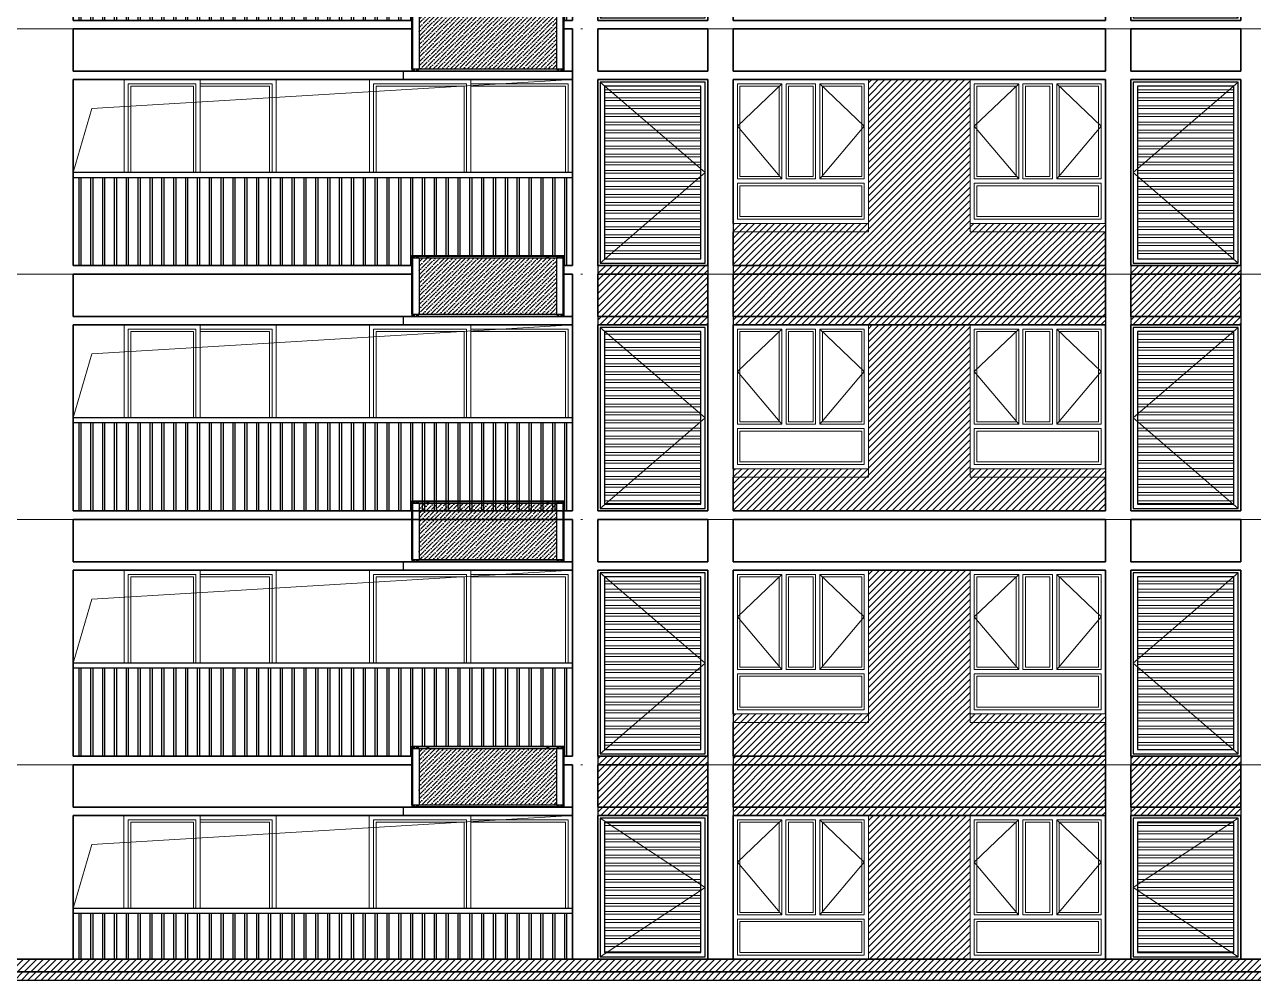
# Model space of a CAD drawing. Extents: x 27938 to 725830, y -209821 to 1628073.
# Drawn here: x 302642 to 317167, y 126699 to 137999 of the extents above; entities that cross this region are included whole.
import ezdxf
from ezdxf.xclip import XClip

# ---------------------------------------------------------------- set-up
doc = ezdxf.new("R2010")
doc.units = 0
doc.header["$LTSCALE"] = 1000
doc.header["$MEASUREMENT"] = 0
doc.header["$XCLIPFRAME"] = 0
doc.linetypes.add('DOTE', pattern=[2.42, 2, -0.2, 0.02, -0.2])
for name, color, linetype in [('3-剖面填充（细）', 250, 'Continuous'), ('Stair-栏杆', 142, 'Continuous'), ('修改标示', 212, 'Continuous')]:
    doc.layers.add(name, color=color, linetype=linetype)
for name, color, linetype, lineweight in [('DOTE', 19, 'DOTE', 9), ('WALL', 9, 'Continuous', 40), ('WINDOW', 144, 'Continuous', 15), ('立面-中轮廓线', 213, 'Continuous', 35), ('立面-普通轮廓', 7, 'Continuous', 18), ('立面-洞口示意', 152, 'Continuous', 13), ('立面-窗', 129, 'Continuous', 30), ('立面-窗开启线', 250, 'Continuous', 13)]:
    doc.layers.add(name, color=color, linetype=linetype, lineweight=lineweight)
pattern_1 = [(45, (0, 0), (-39.28862, 39.28862), [])]
pattern_2 = [(180, (-1300, -2250.04), (-7e-15, -95.25), []), (180, (-1331.75, -2218.29), (-7e-15, -95.25), [])]
pattern_3 = [(180, (-7e-10, -2250.04), (-7e-15, -95.25), []), (180, (-31.75, -2218.29), (-7e-15, -95.25), [])]

# ---------------------------------------------------------------- blocks, each defined once
blk = doc.blocks.new('A$C3E9A43BF')
at = {"layer": '3-剖面填充（细）'}
h = blk.add_hatch(dxfattribs=at)
h.set_pattern_fill('ANSI31', color=256, scale=35)
h.set_pattern_definition([(45, (-421266.58, -38026), (-39.2886205, 39.2886205), [])])
h.paths.add_polyline_path([(24850, 6400), (24850, 6550), (49850, 6550), (49850, 6400)])
h = blk.add_hatch(dxfattribs=at)
h.set_pattern_fill('ANSI31', color=256, scale=35)
h.set_pattern_definition([(45, (-421116.58, -38176), (-39.2886205, 39.2886205), [])])
h.paths.add_polyline_path([(24850, 6300), (24850, 6400), (49700, 6400), (49700, 6300)])
blk.add_line((49700, 6300), (24850, 6300), dxfattribs=at)
at = {"layer": '立面-中轮廓线', "color": 2}
blk.add_line((49850, 6400), (27250, 6400), dxfattribs=at)
blk.add_lwpolyline([(27400, 6300), (27400, 6400), (27250, 6400), (27250, 6550), (49850, 6550), (49850, 6400), (49700, 6400), (49700, 6300)], dxfattribs=at)
blk = doc.blocks.new('HFHFHFDVD')
at = {"layer": '3-剖面填充（细）'}
h = blk.add_hatch(dxfattribs=at)
h.set_pattern_fill('ANSI31', color=256, scale=35)
h.set_pattern_definition(pattern_1)
h.paths.add_polyline_path([(200256, 43376), (200256, 41676), (199056, 41676), (199056, 43376)])
h = blk.add_hatch(dxfattribs=at)
h.set_pattern_fill('ANSI31', color=256, scale=35)
h.set_pattern_definition(pattern_1)
edge = h.paths.add_edge_path()
edge.add_line((197456, 41176), (197456, 41676))
edge.add_line((197456, 41676), (201856, 41676))
edge.add_line((201856, 41676), (201856, 41176))
edge.add_line((201856, 41176), (197456, 41176))
for p, q in [((197456, 41676), (197456, 41576)), ((201856, 41676), (201856, 41576))]:
    blk.add_line(p, q, dxfattribs=at)
blk = doc.blocks.new('A$C74FB5F66')
at = {"layer": '立面-窗开启线', "ltscale": 0.5, "true_color": 0x88471b}
h = blk.add_hatch(dxfattribs=at)
h.set_pattern_fill('ANSI32', color=36, scale=20, angle=135)
h.set_pattern_definition(pattern_2)
edge = h.paths.add_edge_path()
edge.add_line((-80, -41), (-80, -1620))
edge.add_line((-80, -1620), (-1220, -1620))
edge.add_line((-1220, -1614), (-1220, -80))
edge.add_line((-1220, -80), (-80, -80))
at = {"layer": '立面-普通轮廓'}
blk.add_lwpolyline([(-1300, -1700), (0, -1700), (0, 0), (-1300, 0)], close=True, dxfattribs=at)
at = {"layer": '立面-窗'}
for points in [[(-1270, -1670), (-30, -1670), (-30, -30), (-1270, -30)], [(-1220, -1620), (-80, -1620), (-80, -80), (-1220, -80)]]:
    blk.add_lwpolyline(points, close=True, dxfattribs=at)
at = {"layer": '立面-窗开启线', "ltscale": 0.5}
blk.add_lwpolyline([(-1270, -30), (-30, -850), (-1270, -1670)], dxfattribs=at)
blk = doc.blocks.new('A$C2FD21DA3')
at = {"layer": '立面-窗开启线', "ltscale": 0.5, "true_color": 0x88471b}
h = blk.add_hatch(dxfattribs=at)
h.set_pattern_fill('ANSI32', color=36, scale=20, angle=135)
h.set_pattern_definition(pattern_3)
edge = h.paths.add_edge_path()
edge.add_line((1220, -41), (1220, -1620))
edge.add_line((1220, -1620), (80, -1620))
edge.add_line((80, -1614), (80, -80))
edge.add_line((80, -80), (1220, -80))
at = {"layer": '立面-普通轮廓'}
blk.add_lwpolyline([(0, -1700), (1300, -1700), (1300, 0), (0, 0)], close=True, dxfattribs=at)
at = {"layer": '立面-窗'}
for points in [[(30, -1670), (1270, -1670), (1270, -30), (30, -30)], [(80, -1620), (1220, -1620), (1220, -80), (80, -80)]]:
    blk.add_lwpolyline(points, close=True, dxfattribs=at)
at = {"layer": '立面-窗开启线', "ltscale": 0.5}
blk.add_lwpolyline([(1270, -30), (30, -850), (1270, -1670)], dxfattribs=at)
blk = doc.blocks.new('A$C190D6931')
at = {"layer": 'WINDOW'}
for points in [[(-1550, 1650), (-1025, 1650), (-1025, 525), (-1550, 525)], [(-625, 1650), (-975, 1650), (-975, 525), (-625, 525)], [(-50, 1650), (-575, 1650), (-575, 525), (-50, 525)], [(-1550, 475), (-50, 475), (-50, 50), (-1550, 50)]]:
    blk.add_lwpolyline(points, close=True, dxfattribs=at)
at = {"layer": 'WINDOW', "color": 250}
for points in [[(-1520, 1620), (-1055, 1620), (-1055, 555), (-1520, 555)], [(-655, 1620), (-945, 1620), (-945, 555), (-655, 555)], [(-80, 1620), (-545, 1620), (-545, 555), (-80, 555)], [(-1520, 445), (-80, 445), (-80, 80), (-1520, 80)]]:
    blk.add_lwpolyline(points, close=True, dxfattribs=at)
at = {"layer": '立面-普通轮廓'}
blk.add_lwpolyline([(-1600, 1700), (0, 1700), (0, 0), (-1600, 0)], close=True, dxfattribs=at)
at = {"layer": '立面-窗开启线', "color": 251, "ltscale": 0.5, "true_color": 0x636466}
for points in [[(-1025, 1650), (-1550, 1150), (-1025, 525)], [(-575, 1650), (-50, 1150), (-575, 525)]]:
    blk.add_lwpolyline(points, dxfattribs=at)
blk = doc.blocks.new('A$C04AD5CC0')
at = {"layer": '立面-窗开启线', "ltscale": 0.5, "true_color": 0x88471b}
h = blk.add_hatch(dxfattribs=at)
h.set_pattern_fill('ANSI32', color=36, scale=20, angle=135)
h.set_pattern_definition(pattern_2)
edge = h.paths.add_edge_path()
edge.add_line((-80, -41), (-80, -2120))
edge.add_line((-80, -2120), (-1220, -2120))
edge.add_line((-1220, -2114), (-1220, -80))
edge.add_line((-1220, -80), (-80, -80))
at = {"layer": '立面-普通轮廓'}
blk.add_lwpolyline([(-1300, -2200), (0, -2200), (0, 0), (-1300, 0)], close=True, dxfattribs=at)
at = {"layer": '立面-窗'}
for points in [[(-1270, -2170), (-30, -2170), (-30, -30), (-1270, -30)], [(-1220, -2120), (-80, -2120), (-80, -80), (-1220, -80)]]:
    blk.add_lwpolyline(points, close=True, dxfattribs=at)
at = {"layer": '立面-窗开启线', "ltscale": 0.5}
blk.add_lwpolyline([(-30, -30), (-1270, -1100), (-30, -2170)], dxfattribs=at)
blk = doc.blocks.new('A$C2CF43C8D')
at = {"layer": 'WINDOW'}
blk.add_line((900, 2300), (900, 0), dxfattribs=at)
for points in [[(50, 2250), (850, 2250), (850, 50), (50, 50)], [(1750, 2250), (900, 2250), (900, 50), (1750, 50)]]:
    blk.add_lwpolyline(points, close=True, dxfattribs=at)
at = {"layer": 'WINDOW', "color": 250}
blk.add_lwpolyline([(80, 2220), (820, 2220), (820, 80), (80, 80)], close=True, dxfattribs=at)
blk.add_lwpolyline([(900, 80), (1720, 80), (1720, 2220), (900, 2220)], dxfattribs=at)
at = {"layer": '立面-普通轮廓'}
blk.add_lwpolyline([(0, 2300), (1800, 2300), (1800, 0), (0, 0)], close=True, dxfattribs=at)
blk = doc.blocks.new('A$C2B255B80')
at = {"layer": 'WINDOW'}
blk.add_line((1200, 2300), (1200, 0), dxfattribs=at)
for points in [[(50, 2250), (1150, 2250), (1150, 50), (50, 50)], [(2350, 2250), (1200, 2250), (1200, 50), (2350, 50)]]:
    blk.add_lwpolyline(points, close=True, dxfattribs=at)
at = {"layer": 'WINDOW', "color": 250}
blk.add_lwpolyline([(80, 2220), (1120, 2220), (1120, 80), (80, 80)], close=True, dxfattribs=at)
blk.add_lwpolyline([(1200, 80), (2320, 80), (2320, 2220), (1200, 2220)], dxfattribs=at)
at = {"layer": '立面-普通轮廓'}
blk.add_lwpolyline([(0, 2300), (2400, 2300), (2400, 0), (0, 0)], close=True, dxfattribs=at)
blk = doc.blocks.new('A$C12A941BB')
at = {"layer": '立面-窗开启线', "ltscale": 0.5, "true_color": 0x88471b}
h = blk.add_hatch(dxfattribs=at)
h.set_pattern_fill('ANSI32', color=36, scale=20, angle=135)
h.set_pattern_definition(pattern_3)
edge = h.paths.add_edge_path()
edge.add_line((1220, -41), (1220, -2120))
edge.add_line((1220, -2120), (80, -2120))
edge.add_line((80, -2114), (80, -80))
edge.add_line((80, -80), (1220, -80))
at = {"layer": '立面-普通轮廓'}
blk.add_lwpolyline([(0, -2200), (1300, -2200), (1300, 0), (0, 0)], close=True, dxfattribs=at)
at = {"layer": '立面-窗'}
for points in [[(30, -2170), (1270, -2170), (1270, -30), (30, -30)], [(80, -2120), (1220, -2120), (1220, -80), (80, -80)]]:
    blk.add_lwpolyline(points, close=True, dxfattribs=at)
at = {"layer": '立面-窗开启线', "ltscale": 0.5}
blk.add_lwpolyline([(30, -30), (1270, -1100), (30, -2170)], dxfattribs=at)
blk = doc.blocks.new('HGHFSFFESDDRG')
at = {"layer": 'Stair-栏杆'}
for p, q in [((195556, 42276), (189656, 42276)), ((195556, 42216), (189656, 42216))]:
    blk.add_line(p, q, dxfattribs=at)
for points in [[(189721, 42216), (189721, 41176)], [(189751, 41176), (189751, 42216)], [(189861, 42216), (189861, 41176)], [(189891, 41176), (189891, 42216)], [(190001, 42216), (190001, 41176)], [(190031, 41176), (190031, 42216)], [(190141, 42216), (190141, 41176)], [(190171, 41176), (190171, 42216)], [(190281, 42216), (190281, 41176)], [(190311, 41176), (190311, 42216)], [(190421, 42216), (190421, 41176)], [(190451, 41176), (190451, 42216)], [(190561, 42216), (190561, 41176)], [(190591, 41176), (190591, 42216)], [(190701, 42216), (190701, 41176)], [(190731, 41176), (190731, 42216)], [(190841, 42216), (190841, 41176)], [(190871, 41176), (190871, 42216)], [(190981, 42216), (190981, 41176)], [(191011, 41176), (191011, 42216)], [(191121, 42216), (191121, 41176)], [(191151, 41176), (191151, 42216)], [(191261, 42216), (191261, 41176)], [(191291, 41176), (191291, 42216)], [(191401, 42216), (191401, 41176)], [(191431, 41176), (191431, 42216)], [(191541, 42216), (191541, 41176)], [(191571, 41176), (191571, 42216)], [(191681, 42216), (191681, 41176)], [(191711, 41176), (191711, 42216)], [(191821, 42216), (191821, 41176)], [(191851, 41176), (191851, 42216)], [(191961, 42216), (191961, 41176)], [(191991, 41176), (191991, 42216)], [(192101, 42216), (192101, 41176)], [(192131, 41176), (192131, 42216)], [(192241, 42216), (192241, 41176)], [(192271, 41176), (192271, 42216)], [(192381, 42216), (192381, 41176)], [(192411, 41176), (192411, 42216)], [(192521, 42216), (192521, 41176)], [(192551, 41176), (192551, 42216)], [(192661, 42216), (192661, 41176)], [(192691, 41176), (192691, 42216)], [(192801, 42216), (192801, 41176)], [(192831, 41176), (192831, 42216)], [(192941, 42216), (192941, 41176)], [(192971, 41176), (192971, 42216)], [(193081, 42216), (193081, 41176)], [(193111, 41176), (193111, 42216)], [(193221, 42216), (193221, 41176)], [(193251, 41176), (193251, 42216)], [(193361, 42216), (193361, 41176)], [(193391, 41176), (193391, 42216)], [(193501, 42216), (193501, 41176)], [(193531, 41176), (193531, 42216)], [(193641, 42216), (193641, 41176)], [(193671, 41176), (193671, 42216)], [(193781, 42216), (193781, 41176)], [(193811, 41176), (193811, 42216)], [(193921, 42216), (193921, 41176)], [(193951, 41176), (193951, 42216)], [(194061, 42216), (194061, 41176)], [(194091, 41176), (194091, 42216)], [(194201, 42216), (194201, 41176)], [(194231, 41176), (194231, 42216)], [(194341, 42216), (194341, 41176)], [(194371, 41176), (194371, 42216)], [(194481, 42216), (194481, 41176)], [(194511, 41176), (194511, 42216)], [(194621, 42216), (194621, 41176)], [(194651, 41176), (194651, 42216)], [(194761, 42216), (194761, 41176)], [(194791, 41176), (194791, 42216)], [(194901, 42216), (194901, 41176)], [(194931, 41176), (194931, 42216)], [(195041, 42216), (195041, 41176)], [(195071, 41176), (195071, 42216)], [(195181, 42216), (195181, 41176)], [(195211, 41176), (195211, 42216)], [(195321, 42216), (195321, 41176)], [(195351, 41176), (195351, 42216)], [(195461, 42216), (195461, 41176)], [(195491, 41176), (195491, 42216)]]:
    blk.add_lwpolyline(points, dxfattribs=at)
at = {"layer": '立面-中轮廓线'}
for p, q in [((189656, 43976), (189656, 43476)), ((195556, 43976), (195556, 41176)), ((195856, 43976), (195856, 43476)), ((197156, 43976), (197156, 43476)), ((197456, 43976), (197456, 43476)), ((201856, 43976), (201856, 43476)), ((202156, 43976), (202156, 43476)), ((203456, 43976), (203456, 43476)), ((189656, 43376), (189656, 41176)), ((195856, 43376), (195856, 41176)), ((197156, 43376), (197156, 41176)), ((197456, 43376), (197456, 41676)), ((201856, 43376), (201856, 41676)), ((202156, 43376), (202156, 41176)), ((203456, 43376), (203456, 41176)), ((197456, 41576), (197456, 41176)), ((201856, 41576), (201856, 41176))]:
    blk.add_line(p, q, dxfattribs=at)
for points in [[(189656, 43476), (195556, 43476)], [(195856, 43476), (197156, 43476)], [(199656, 43476), (197456, 43476)], [(199656, 43476), (201856, 43476)], [(203456, 43476), (202156, 43476)], [(195556, 43376), (189656, 43376)], [(197156, 43376), (195856, 43376)], [(197456, 43376), (199656, 43376)], [(201856, 43376), (199656, 43376)], [(202156, 43376), (203456, 43376)], [(189656, 41176), (195556, 41176)], [(195856, 41176), (197156, 41176)], [(199656, 41176), (197456, 41176)], [(199656, 41176), (201856, 41176)], [(203456, 41176), (202156, 41176)], [(195556, 41076), (189656, 41076)], [(197156, 41076), (195856, 41076)], [(197456, 41076), (199656, 41076)], [(201856, 41076), (199656, 41076)], [(202156, 41076), (203456, 41076)]]:
    blk.add_lwpolyline(points, dxfattribs=at)
at = {"layer": '立面-普通轮廓'}
for points in [[(197456, 41676), (199056, 41676), (199056, 41576), (197456, 41576)], [(201856, 41676), (200256, 41676), (200256, 41576), (201856, 41576)]]:
    blk.add_lwpolyline(points, dxfattribs=at)
at = {"layer": '立面-洞口示意'}
blk.add_lwpolyline([(189656, 42276), (189875, 43035), (195556, 43376)], dxfattribs=at)
ref = blk.add_blockref('A$C2CF43C8D', (190256, 41076))
XClip(ref).set_block_clipping_path([(0, 1199.9999183439), (1800.0002853817, 2300.0000000003)])
ref = blk.add_blockref('A$C2B255B80', (193156, 41076))
XClip(ref).set_block_clipping_path([(0, 1199.9999183437), (2400.0002853817, 2299.9999999927)])
for name, p in [('A$C12A941BB', (195856, 43376)), ('A$C190D6931', (199056, 41676)), ('A$C190D6931', (201856, 41676)), ('A$C04AD5CC0', (203456, 43376))]:
    blk.add_blockref(name, p)
blk = doc.blocks.new('A$C0FC9229A')
at = {"color": 164}
blk.add_wipeout([(1080, 1056), (1079, 1057), (-923, 1057), (-923, 1056), (-923, 1027), (-922, 1027), (-922, 287), (-923, 287), (-923, 257), (-923, 257), (1079, 257), (1080, 257), (1080, 287), (1078, 287), (1078, 1027), (1080, 1027)], dxfattribs=at).translate(0, 0, 0).dxf.layer = 'WALL'
h = blk.add_hatch()
h.set_pattern_fill('ANSI36', color=164, scale=25, style=0)
h.set_pattern_definition([(45, (0, 0), (21.0475, 77.1741), [99.2188, -19.8438, 0, -19.8438])])
h.paths.add_polyline_path([(983, 287), (983, 1027), (-826, 1027), (-826, 287)])
for p, q in [((-923, 1057), (1079, 1057)), ((-923, 1057), (1079, 1057)), ((-923, 1027), (-923, 1057)), ((-923, 1027), (-923, 1056)), ((-923, 1056), (-923, 1056)), ((-923, 1052), (1080, 1052)), ((-923, 1052), (1079, 1052)), ((-923, 1027), (1080, 1027)), ((-922, 1027), (-922, 287)), ((-922, 287), (-922, 1027)), ((-921, 287), (-921, 1027)), ((-912, 1057), (-912, 1027)), ((-912, 1027), (-912, 287)), ((-912, 1027), (-912, 287)), ((-897, 1040), (-899, 1038)), ((-899, 1038), (-899, 1036)), ((-899, 1036), (-897, 1034)), ((-897, 1030), (-897, 1044)), ((-894, 1038), (-897, 1040)), ((-897, 1034), (-894, 1036)), ((-894, 1036), (-894, 1038)), ((-847, 1040), (-849, 1038)), ((-849, 1038), (-849, 1036)), ((-849, 1036), (-847, 1034)), ((-847, 1030), (-847, 1044)), ((-844, 1038), (-847, 1040)), ((-847, 1034), (-844, 1036)), ((-844, 1036), (-844, 1038)), ((-826, 1027), (-826, 287)), ((-826, 1027), (-826, 287)), ((-720, 1045), (-703, 1045)), ((-720, 1035), (-703, 1035)), ((-711, 1054), (-711, 1025)), ((859, 1045), (876, 1045)), ((859, 1035), (876, 1035)), ((868, 1054), (868, 1025)), ((983, 1027), (983, 287)), ((1003, 1040), (1001, 1038)), ((1001, 1038), (1001, 1036)), ((1001, 1036), (1003, 1034)), ((1003, 1030), (1003, 1044)), ((1006, 1038), (1003, 1040)), ((1003, 1034), (1006, 1036)), ((1006, 1036), (1006, 1038)), ((1053, 1040), (1051, 1038)), ((1051, 1038), (1051, 1036)), ((1051, 1036), (1053, 1034)), ((1053, 1030), (1053, 1044)), ((1056, 1038), (1053, 1040)), ((1053, 1034), (1056, 1036)), ((1056, 1036), (1056, 1038)), ((1068, 1057), (1068, 1027)), ((1068, 1027), (1068, 287)), ((1068, 1027), (1068, 287)), ((1077, 287), (1077, 1027)), ((1078, 287), (1078, 1027)), ((1078, 1027), (1078, 287)), ((1079, 1027), (1079, 1057)), ((1080, 1056), (1079, 1056)), ((1080, 1027), (1080, 1056)), ((-923, 287), (1080, 287)), ((-923, 287), (-923, 257)), ((-923, 287), (-923, 257)), ((-923, 262), (1080, 262)), ((-923, 262), (1079, 262)), ((-923, 257), (-923, 257)), ((-923, 257), (1079, 257)), ((-923, 257), (1079, 257)), ((-922, 287), (-826, 287)), ((-912, 257), (-912, 287)), ((-899, 278), (-897, 280)), ((-899, 276), (-899, 278)), ((-897, 274), (-899, 276)), ((-897, 284), (-897, 270)), ((-897, 280), (-894, 278)), ((-894, 276), (-897, 274)), ((-894, 278), (-894, 276)), ((-849, 278), (-847, 280)), ((-849, 276), (-849, 278)), ((-847, 274), (-849, 276)), ((-847, 284), (-847, 270)), ((-847, 280), (-844, 278)), ((-844, 276), (-847, 274)), ((-844, 278), (-844, 276)), ((1001, 278), (1003, 280)), ((1001, 276), (1001, 278)), ((1003, 274), (1001, 276)), ((1003, 284), (1003, 270)), ((1003, 280), (1006, 278)), ((1006, 276), (1003, 274)), ((1006, 278), (1006, 276)), ((1051, 278), (1053, 280)), ((1051, 276), (1051, 278)), ((1053, 274), (1051, 276)), ((1053, 284), (1053, 270)), ((1053, 280), (1056, 278)), ((1056, 276), (1053, 274)), ((1056, 278), (1056, 276)), ((1068, 257), (1068, 287)), ((1079, 287), (1079, 257)), ((1080, 257), (1079, 257)), ((1080, 287), (1080, 257))]:
    blk.add_line(p, q, dxfattribs=at)
for points in [[(-923, 1052), (-923, 1052), (-923, 1052), (-923, 1052), (-923, 1052)], [(1080, 1052), (1080, 1052), (1079, 1052), (1079, 1052), (1079, 1052)], [(-923, 262), (-923, 262), (-923, 262), (-923, 262), (-923, 262)], [(1080, 262), (1080, 262), (1079, 262), (1079, 262), (1079, 262)]]:
    blk.add_lwpolyline(points, dxfattribs=at)
for centre, radius in [((-897, 1037), 10), ((-897, 1037), 9.5), ((-847, 1037), 10), ((-847, 1037), 9.5), ((1003, 1037), 10), ((1003, 1037), 9.5), ((1053, 1037), 10), ((1053, 1037), 9.5), ((-897, 277), 10), ((-897, 277), 9.5), ((-847, 277), 10), ((-847, 277), 9.5), ((1003, 277), 10), ((1003, 277), 9.5), ((1053, 277), 10), ((1053, 277), 9.5)]:
    blk.add_circle(centre, radius, dxfattribs=at)
for centre, radius, start, end in [((-923, 1056), 0.5, 90, 180), ((-720, 1040), 4.9, 87.1406, 272.8594), ((-703, 1040), 4.9, 267.1406, 92.8594), ((859, 1040), 4.9, 87.1406, 272.8594), ((876, 1040), 4.9, 267.1406, 92.8594), ((1079, 1056), 0.5, 0, 90), ((-923, 257), 0.5, 180, 270), ((1079, 257), 0.5, 270, 0)]:
    blk.add_arc(centre, radius, start, end, dxfattribs=at)
blk = doc.blocks.new('GDGDGDD')
at = {"layer": '3-剖面填充（细）'}
h = blk.add_hatch(dxfattribs=at)
h.set_pattern_fill('ANSI31', color=256, scale=35)
h.set_pattern_definition([(45, (-310716.775, 8699.96), (-39.2886205, 39.2886205), [])])
h.paths.add_polyline_path([(133650, 43376), (133650, 44076), (132350, 44076), (132350, 43376)])
h = blk.add_hatch(dxfattribs=at)
h.set_pattern_fill('ANSI31', color=256, scale=35)
h.set_pattern_definition([(45, (-309116.775, 8699.96), (-39.2886205, 39.2886205), [])])
h.paths.add_polyline_path([(138350, 43376), (138350, 44076), (133950, 44076), (133950, 43376)])
h = blk.add_hatch(dxfattribs=at)
h.set_pattern_fill('ANSI31', color=256, scale=35)
h.set_pattern_definition([(45, (-304416.775, 8699.96), (-39.2886205, 39.2886205), [])])
h.paths.add_polyline_path([(139950, 43376), (139950, 44076), (138650, 44076), (138650, 43376)])
at = {"color": 7}
for p, q in [((132350, 44076), (133650, 44076)), ((133950, 44076), (138350, 44076)), ((138650, 44076), (139950, 44076)), ((132350, 43976), (133650, 43976)), ((133950, 43976), (138350, 43976)), ((138650, 43976), (139950, 43976)), ((132350, 43476), (133650, 43476)), ((133950, 43476), (138350, 43476)), ((138650, 43476), (139950, 43476)), ((132350, 43376), (133650, 43376)), ((133950, 43376), (138350, 43376)), ((138650, 43376), (139950, 43376))]:
    blk.add_line(p, q, dxfattribs=at)
at = {"layer": '3-剖面填充（细）'}
for p, q in [((132350, 44076), (132350, 43976)), ((133650, 44076), (133650, 43976)), ((133950, 44076), (133950, 43976)), ((138350, 44076), (138350, 43976)), ((138650, 44076), (138650, 43976)), ((139950, 44076), (139950, 43976)), ((132350, 43476), (132350, 43376)), ((133650, 43476), (133650, 43376)), ((133950, 43476), (133950, 43376)), ((138350, 43476), (138350, 43376)), ((138650, 43476), (138650, 43376)), ((139950, 43476), (139950, 43376))]:
    blk.add_line(p, q, dxfattribs=at)

msp = doc.modelspace()

# ---------------------------------------------------------------- hatches: boundary and pattern name
at = {"layer": '3-剖面填充（细）'}
h = msp.add_hatch(dxfattribs=at)
h.set_pattern_fill('ANSI31', color=256, scale=35)
h.set_pattern_definition([(45, (113560.76, 85272.64), (-39.28862, 39.28862), [])])
h.paths.add_polyline_path([(313816.6, 128648.6), (313816.6, 126948.6), (312616.6, 126948.6), (312616.6, 128648.6)])

# ---------------------------------------------------------------- linework, layer by layer
at = {"layer": 'DOTE', "linetype": 'DOTE'}
for p, q in [((270716.6, 137948.6), (328516.6, 137948.6)), ((270716.6, 135048.6), (328516.6, 135048.6)), ((270716.6, 132148.6), (328516.6, 132148.6)), ((270716.6, 129248.6), (328516.6, 129248.6))]:
    msp.add_line(p, q, dxfattribs=at)
at = {"layer": 'Stair-栏杆'}
for p, q in [((309116.6, 127548.6), (303216.6, 127548.6)), ((309116.6, 127488.6), (303216.6, 127488.6))]:
    msp.add_line(p, q, dxfattribs=at)
for points in [[(303281.6, 127488.6), (303281.6, 126948.6)], [(303311.6, 126948.6), (303311.6, 127488.6)], [(303421.6, 127488.6), (303421.6, 126948.6)], [(303451.6, 126948.6), (303451.6, 127488.6)], [(303561.6, 127488.6), (303561.6, 126948.6)], [(303591.6, 126948.6), (303591.6, 127488.6)], [(303701.6, 127488.6), (303701.6, 126948.6)], [(303731.6, 126948.6), (303731.6, 127488.6)], [(303841.6, 127488.6), (303841.6, 126948.6)], [(303871.6, 126948.6), (303871.6, 127488.6)], [(303981.6, 127488.6), (303981.6, 126948.6)], [(304011.6, 126948.6), (304011.6, 127488.6)], [(304121.6, 127488.6), (304121.6, 126948.6)], [(304151.6, 126948.6), (304151.6, 127488.6)], [(304261.6, 127488.6), (304261.6, 126948.6)], [(304291.6, 126948.6), (304291.6, 127488.6)], [(304401.6, 127488.6), (304401.6, 126948.6)], [(304431.6, 126948.6), (304431.6, 127488.6)], [(304541.6, 127488.6), (304541.6, 126948.6)], [(304571.6, 126948.6), (304571.6, 127488.6)], [(304681.6, 127488.6), (304681.6, 126948.6)], [(304711.6, 126948.6), (304711.6, 127488.6)], [(304821.6, 127488.6), (304821.6, 126948.6)], [(304851.6, 126948.6), (304851.6, 127488.6)], [(304961.6, 127488.6), (304961.6, 126948.6)], [(304991.6, 126948.6), (304991.6, 127488.6)], [(305101.6, 127488.6), (305101.6, 126948.6)], [(305131.6, 126948.6), (305131.6, 127488.6)], [(305241.6, 127488.6), (305241.6, 126948.6)], [(305271.6, 126948.6), (305271.6, 127488.6)], [(305381.6, 127488.6), (305381.6, 126948.6)], [(305411.6, 126948.6), (305411.6, 127488.6)], [(305521.6, 127488.6), (305521.6, 126948.6)], [(305551.6, 126948.6), (305551.6, 127488.6)], [(305661.6, 127488.6), (305661.6, 126948.6)], [(305691.6, 126948.6), (305691.6, 127488.6)], [(305801.6, 127488.6), (305801.6, 126948.6)], [(305831.6, 126948.6), (305831.6, 127488.6)], [(305941.6, 127488.6), (305941.6, 126948.6)], [(305971.6, 126948.6), (305971.6, 127488.6)], [(306081.6, 127488.6), (306081.6, 126948.6)], [(306111.6, 126948.6), (306111.6, 127488.6)], [(306221.6, 127488.6), (306221.6, 126948.6)], [(306251.6, 126948.6), (306251.6, 127488.6)], [(306361.6, 127488.6), (306361.6, 126948.6)], [(306391.6, 126948.6), (306391.6, 127488.6)], [(306501.6, 127488.6), (306501.6, 126948.6)], [(306531.6, 126948.6), (306531.6, 127488.6)], [(306641.6, 127488.6), (306641.6, 126948.6)], [(306671.6, 126948.6), (306671.6, 127488.6)], [(306781.6, 127488.6), (306781.6, 126948.6)], [(306811.6, 126948.6), (306811.6, 127488.6)], [(306921.6, 127488.6), (306921.6, 126948.6)], [(306951.6, 126948.6), (306951.6, 127488.6)], [(307061.6, 127488.6), (307061.6, 126948.6)], [(307091.6, 126948.6), (307091.6, 127488.6)], [(307201.6, 127488.6), (307201.6, 126948.6)], [(307231.6, 126948.6), (307231.6, 127488.6)], [(307341.6, 127488.6), (307341.6, 126948.6)], [(307371.6, 126948.6), (307371.6, 127488.6)], [(307481.6, 127488.6), (307481.6, 126948.6)], [(307511.6, 126948.6), (307511.6, 127488.6)], [(307621.6, 127488.6), (307621.6, 126948.6)], [(307651.6, 126948.6), (307651.6, 127488.6)], [(307761.6, 127488.6), (307761.6, 126948.6)], [(307791.6, 126948.6), (307791.6, 127488.6)], [(307901.6, 127488.6), (307901.6, 126948.6)], [(307931.6, 126948.6), (307931.6, 127488.6)], [(308041.6, 127488.6), (308041.6, 126948.6)], [(308071.6, 126948.6), (308071.6, 127488.6)], [(308181.6, 127488.6), (308181.6, 126948.6)], [(308211.6, 126948.6), (308211.6, 127488.6)], [(308321.6, 127488.6), (308321.6, 126948.6)], [(308351.6, 126948.6), (308351.6, 127488.6)], [(308461.6, 127488.6), (308461.6, 126948.6)], [(308491.6, 126948.6), (308491.6, 127488.6)], [(308601.6, 127488.6), (308601.6, 126948.6)], [(308631.6, 126948.6), (308631.6, 127488.6)], [(308741.6, 127488.6), (308741.6, 126948.6)], [(308771.6, 126948.6), (308771.6, 127488.6)], [(308881.6, 127488.6), (308881.6, 126948.6)], [(308911.6, 126948.6), (308911.6, 127488.6)], [(309021.6, 127488.6), (309021.6, 126948.6)], [(309051.6, 126948.6), (309051.6, 127488.6)]]:
    msp.add_lwpolyline(points, dxfattribs=at)
at = {"layer": '立面-中轮廓线'}
for p, q in [((303216.6, 129248.6), (303216.6, 128748.6)), ((309116.6, 129248.6), (309116.6, 126948.6)), ((309416.6, 129248.6), (309416.6, 128748.6)), ((310716.6, 129248.6), (310716.6, 128748.6)), ((311016.6, 129248.6), (311016.6, 128748.6)), ((315416.6, 129248.6), (315416.6, 128748.6)), ((315716.6, 129248.6), (315716.6, 128748.6)), ((317016.6, 129248.6), (317016.6, 128748.6)), ((303216.6, 128648.6), (303216.6, 126948.6)), ((309416.6, 128648.6), (309416.6, 126948.6)), ((310716.6, 128648.6), (310716.6, 126948.6)), ((311016.6, 128648.6), (311016.6, 126948.6)), ((315416.6, 128648.6), (315416.6, 126948.6)), ((315716.6, 128648.6), (315716.6, 126948.6)), ((317016.6, 128648.6), (317016.6, 126948.6))]:
    msp.add_line(p, q, dxfattribs=at)
for points in [[(303216.6, 128748.6), (309116.6, 128748.6)], [(309416.6, 128748.6), (310716.6, 128748.6)], [(313216.6, 128748.6), (311016.6, 128748.6)], [(313216.6, 128748.6), (315416.6, 128748.6)], [(317016.6, 128748.6), (315716.6, 128748.6)], [(309116.6, 128648.6), (303216.6, 128648.6)], [(310716.6, 128648.6), (309416.6, 128648.6)], [(311016.6, 128648.6), (313216.6, 128648.6)], [(315416.6, 128648.6), (313216.6, 128648.6)], [(315716.6, 128648.6), (317016.6, 128648.6)]]:
    msp.add_lwpolyline(points, dxfattribs=at)
at = {"layer": '立面-洞口示意'}
msp.add_lwpolyline([(303216.6, 127548.6), (303436.1, 128307.4), (309116.6, 128648.6)], dxfattribs=at)

# ---------------------------------------------------------------- block references
for name, p in [('HGHFSFFESDDRG', (113560.8, 96872.6)), ('HGHFSFFESDDRG', (113560.8, 93972.6)), ('HFHFHFDVD', (113560.8, 93972.6)), ('GDGDGDD', (177066.8, 91072.6)), ('HGHFSFFESDDRG', (113560.8, 91072.6)), ('HFHFHFDVD', (113560.8, 91072.6)), ('HGHFSFFESDDRG', (113560.8, 88172.6)), ('HFHFHFDVD', (113560.8, 88172.6)), ('GDGDGDD', (177066.8, 85272.6)), ('A$C74FB5F66', (310716.6, 128648.6)), ('A$C190D6931', (312616.6, 126948.6)), ('A$C190D6931', (315416.6, 126948.6)), ('A$C2FD21DA3', (315716.6, 128648.6)), ('A$C3E9A43BF', (274666.6, 120398.6))]:
    msp.add_blockref(name, p)
ref = msp.add_blockref('A$C2CF43C8D', (303816.6, 126348.6))
XClip(ref).set_block_clipping_path([(0, 1199.9999183439), (1800.0002853817, 2300.0000000003)])
ref = msp.add_blockref('A$C2B255B80', (306716.6, 126348.6))
XClip(ref).set_block_clipping_path([(0, 1199.9999183437), (2400.0002853817, 2299.9999999927)])

# ---------------------------------------------------------------- next in the draw order: block references
at = {"layer": '修改标示', "ltscale": 2, "xscale": 0.8976916526008281, "yscale": 0.8976916526008281, "zscale": 0.8976916526008281}
for p in [(308046.5, 137218), (308046.5, 134318), (308046.5, 131418), (308046.5, 128518)]:
    msp.add_blockref('A$C0FC9229A', p, dxfattribs=at)

# ---------------------------------------------------------------- next in the draw order: linework, layer by layer
at = {"color": 2}
for points in [[(309116.6, 137448.6), (307116.6, 137448.6), (307116.6, 137348.6), (309116.6, 137348.6)], [(309116.6, 134548.6), (307116.6, 134548.6), (307116.6, 134448.6), (309116.6, 134448.6)], [(309116.6, 131648.6), (307116.6, 131648.6), (307116.6, 131548.6), (309116.6, 131548.6)], [(309116.6, 128748.6), (307116.6, 128748.6), (307116.6, 128648.6), (309116.6, 128648.6)]]:
    msp.add_lwpolyline(points, close=True, dxfattribs=at)

# ---------------------------------------------------------------- next in the draw order: block references
msp.add_blockref('HGHFSFFESDDRG', (113560.8, 91072.6))

doc.saveas('drawing.dxf')
